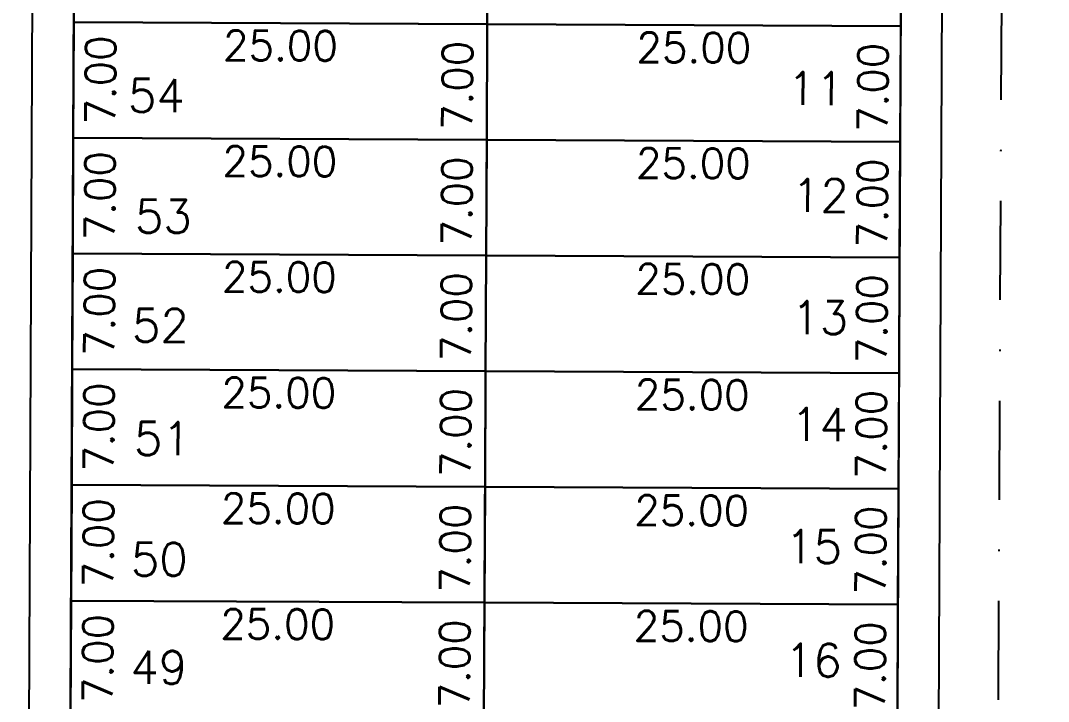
# Model space of a CAD drawing. Header units: millimetres. Extents: x -4430026 to 4783824, y 584 to 9593110.
# Drawn here: x 1752.7 to 1814.8, y 1624.5 to 1665.7 of the extents above; entities that cross this region are included whole.
import ezdxf
from ezdxf.enums import TextEntityAlignment as Align

# ---------------------------------------------------------------- set-up
doc = ezdxf.new("R2010")
doc.units = ezdxf.units.MM
doc.linetypes.add('DASHDOT', pattern=[1, 0.5, -0.25, 0, -0.25])
doc.linetypes.add('HIDDEN2', pattern=[0.1875, 0.125, -0.0625])
for name, color, linetype in [('boundary filipe', 6, 'Continuous'), ('BOUNDARY LOTES', 2, 'Continuous'), ('Calçada', 1, 'Continuous'), ('Cota', 8, 'Continuous'), ('COTAS', 8, 'Continuous'), ('Lotes', 2, 'Continuous'), ('Numero de lotes', 5, 'Continuous'), ('Projeção', 8, 'HIDDEN2'), ('QUADRA', 4, 'Continuous')]:
    doc.layers.add(name, color=color, linetype=linetype)
doc.styles.add('arcad1', font='romans.shx')
doc.styles.add('ROMANS', font='romans.shx')
doc.dimstyles.new('BOLA100', dxfattribs={"dimscale": 0, "dimtxt": 1.9, "dimasz": 0.18, "dimexe": 0.18, "dimexo": 0.063, "dimgap": 0, "dimtad": 1, "dimzin": 4, "dimdsep": 46, "dimtxsty": 'ROMANS', "dimcen": 0.09, "dimse1": 1, "dimse2": 1, "dimsd1": 1, "dimsd2": 1, "dimclrt": 256, "dimaunit": 1, "dimadec": 4, "dimazin": 0, "dimtfac": 1.2, "dimtix": 1, "dimtmove": 2, "dimatfit": 3, "dimfxl": 1, "dimtvp": 2, "dimtolj": 1, "dimtzin": 4, "dimarcsym": 0})
doc.dimstyles.get("Standard").update_dxf_attribs({"dimtxt": 0.18, "dimasz": 0.18, "dimexe": 0.18, "dimexo": 0.0625, "dimgap": 0.09, "dimtad": 0, "dimtih": 1, "dimtoh": 1, "dimdec": 4, "dimzin": 0, "dimdsep": 46, "dimtxsty": 'Standard', "dimcen": 0.09, "dimadec": 0, "dimazin": 0, "dimtfac": 1, "dimtdec": 4, "dimtofl": 0, "dimtmove": 0, "dimatfit": 3, "dimfxl": 1, "dimtolj": 1, "dimtzin": 0, "dimarcsym": 0})

# ---------------------------------------------------------------- blocks, each defined once
blk = doc.blocks.new('*D14065')
at = {"layer": 'DEFPOINTS', "color": 0, "linetype": 'ByBlock'}
for p in [(1812.26, 1724.038), (1811.216, 1503.577), (1814.816, 1503.56)]:
    blk.add_point(p, dxfattribs=at)
at = {"layer": 'COTAS', "linetype": 'ByBlock', "insert": (1809.616, 1613.818), "char_height": 1.9, "attachment_point": 5, "rotation": 89.72858, "style": 'ROMANS'}
blk.add_mtext('\\A1;220.46', dxfattribs=at)
blk = doc.blocks.new('*D11483')
at = {"layer": 'DEFPOINTS', "color": 0}
for p in [(1780.787, 1672.46), (1780.754, 1665.46), (1807.819, 1665.332)]:
    blk.add_point(p, dxfattribs=at)
at = {"layer": 'Cota', "color": 41, "insert": (1804.236, 1668.849), "char_height": 1.8, "attachment_point": 5, "rotation": 89.72858, "style": 'ROMANS'}
blk.add_mtext('\\A1;7.00', dxfattribs=at)
blk = doc.blocks.new('*D11485')
at = {"layer": 'DEFPOINTS', "color": 0}
for p in [(1755.659, 1672.579), (1755.626, 1665.579), (1782.691, 1665.451)]:
    blk.add_point(p, dxfattribs=at)
at = {"layer": 'Cota', "color": 41, "insert": (1779.108, 1668.968), "char_height": 1.8, "attachment_point": 5, "rotation": 89.72858, "style": 'ROMANS'}
blk.add_mtext('\\A1;7.00', dxfattribs=at)
blk = doc.blocks.new('*D11486')
at = {"layer": 'DEFPOINTS', "color": 0}
for p in [(1755.882, 1665.364), (1780.881, 1665.246), (1780.859, 1660.5)]:
    blk.add_point(p, dxfattribs=at)
at = {"layer": 'Cota', "color": 41, "insert": (1768.376, 1664.159), "char_height": 1.8, "attachment_point": 5, "rotation": 359.72858, "style": 'ROMANS'}
blk.add_mtext('\\A1;25.00', dxfattribs=at)
blk = doc.blocks.new('*D11487')
at = {"layer": 'DEFPOINTS', "color": 0}
for p in [(1780.881, 1665.246), (1805.881, 1665.128), (1805.859, 1660.382)]:
    blk.add_point(p, dxfattribs=at)
at = {"layer": 'Cota', "color": 41, "insert": (1793.376, 1664.041), "char_height": 1.8, "attachment_point": 5, "rotation": 359.72858, "style": 'ROMANS'}
blk.add_mtext('\\A1;25.00', dxfattribs=at)
blk = doc.blocks.new('*D11488')
at = {"layer": 'DEFPOINTS', "color": 0}
for p in [(1780.753, 1665.247), (1780.72, 1658.247), (1807.785, 1658.119)]:
    blk.add_point(p, dxfattribs=at)
at = {"layer": 'Cota', "color": 41, "insert": (1804.202, 1661.636), "char_height": 1.8, "attachment_point": 5, "rotation": 89.72858, "style": 'ROMANS'}
blk.add_mtext('\\A1;7.00', dxfattribs=at)
blk = doc.blocks.new('*D11489')
at = {"layer": 'DEFPOINTS', "color": 0}
for p in [(1758.002, 1665.577), (1757.969, 1658.577), (1761.077, 1658.563)]:
    blk.add_point(p, dxfattribs=at)
at = {"layer": 'Cota', "color": 41, "insert": (1757.493, 1662.08), "char_height": 1.8, "attachment_point": 5, "rotation": 89.72858, "style": 'ROMANS'}
blk.add_mtext('\\A1;7.00', dxfattribs=at)
blk = doc.blocks.new('*D11490')
at = {"layer": 'DEFPOINTS', "color": 0}
for p in [(1755.625, 1665.366), (1755.591, 1658.366), (1782.657, 1658.238)]:
    blk.add_point(p, dxfattribs=at)
at = {"layer": 'Cota', "color": 41, "insert": (1779.073, 1661.755), "char_height": 1.8, "attachment_point": 5, "rotation": 89.72858, "style": 'ROMANS'}
blk.add_mtext('\\A1;7.00', dxfattribs=at)
blk = doc.blocks.new('*D11491')
at = {"layer": 'DEFPOINTS', "color": 0}
for p in [(1755.848, 1658.365), (1780.848, 1658.246), (1780.826, 1653.5)]:
    blk.add_point(p, dxfattribs=at)
at = {"layer": 'Cota', "color": 41, "insert": (1768.343, 1657.159), "char_height": 1.8, "attachment_point": 5, "rotation": 359.72858, "style": 'ROMANS'}
blk.add_mtext('\\A1;25.00', dxfattribs=at)
blk = doc.blocks.new('*D11492')
at = {"layer": 'DEFPOINTS', "color": 0}
for p in [(1780.848, 1658.246), (1805.848, 1658.128), (1805.825, 1653.382)]:
    blk.add_point(p, dxfattribs=at)
at = {"layer": 'Cota', "color": 41, "insert": (1793.343, 1657.041), "char_height": 1.8, "attachment_point": 5, "rotation": 359.72858, "style": 'ROMANS'}
blk.add_mtext('\\A1;25.00', dxfattribs=at)
blk = doc.blocks.new('*D11493')
at = {"layer": 'DEFPOINTS', "color": 0}
for p in [(1780.72, 1658.247), (1780.686, 1651.247), (1807.752, 1651.119)]:
    blk.add_point(p, dxfattribs=at)
at = {"layer": 'Cota', "color": 41, "insert": (1804.169, 1654.636), "char_height": 1.8, "attachment_point": 5, "rotation": 89.72858, "style": 'ROMANS'}
blk.add_mtext('\\A1;7.00', dxfattribs=at)
blk = doc.blocks.new('*D11494')
at = {"layer": 'DEFPOINTS', "color": 0}
for p in [(1757.969, 1658.577), (1757.935, 1651.577), (1761.043, 1651.563)]:
    blk.add_point(p, dxfattribs=at)
at = {"layer": 'Cota', "color": 41, "insert": (1757.46, 1655.08), "char_height": 1.8, "attachment_point": 5, "rotation": 89.72858, "style": 'ROMANS'}
blk.add_mtext('\\A1;7.00', dxfattribs=at)
blk = doc.blocks.new('*D11495')
at = {"layer": 'DEFPOINTS', "color": 0}
for p in [(1755.591, 1658.366), (1755.558, 1651.366), (1782.624, 1651.238)]:
    blk.add_point(p, dxfattribs=at)
at = {"layer": 'Cota', "color": 41, "insert": (1779.04, 1654.755), "char_height": 1.8, "attachment_point": 5, "rotation": 89.72858, "style": 'ROMANS'}
blk.add_mtext('\\A1;7.00', dxfattribs=at)
blk = doc.blocks.new('*D11496')
at = {"layer": 'DEFPOINTS', "color": 0}
for p in [(1755.815, 1651.365), (1780.815, 1651.246), (1780.793, 1646.5)]:
    blk.add_point(p, dxfattribs=at)
at = {"layer": 'Cota', "color": 41, "insert": (1768.31, 1650.16), "char_height": 1.8, "attachment_point": 5, "rotation": 359.72858, "style": 'ROMANS'}
blk.add_mtext('\\A1;25.00', dxfattribs=at)
blk = doc.blocks.new('*D11497')
at = {"layer": 'DEFPOINTS', "color": 0}
for p in [(1780.815, 1651.246), (1805.815, 1651.128), (1805.792, 1646.382)]:
    blk.add_point(p, dxfattribs=at)
at = {"layer": 'Cota', "color": 41, "insert": (1793.309, 1650.041), "char_height": 1.8, "attachment_point": 5, "rotation": 359.72858, "style": 'ROMANS'}
blk.add_mtext('\\A1;25.00', dxfattribs=at)
blk = doc.blocks.new('*D11498')
at = {"layer": 'DEFPOINTS', "color": 0}
for p in [(1780.686, 1651.247), (1780.653, 1644.247), (1807.719, 1644.119)]:
    blk.add_point(p, dxfattribs=at)
at = {"layer": 'Cota', "color": 41, "insert": (1804.135, 1647.636), "char_height": 1.8, "attachment_point": 5, "rotation": 89.72858, "style": 'ROMANS'}
blk.add_mtext('\\A1;7.00', dxfattribs=at)
blk = doc.blocks.new('*D11499')
at = {"layer": 'DEFPOINTS', "color": 0}
for p in [(1757.935, 1651.577), (1757.902, 1644.578), (1761.01, 1644.563)]:
    blk.add_point(p, dxfattribs=at)
at = {"layer": 'Cota', "color": 41, "insert": (1757.427, 1648.08), "char_height": 1.8, "attachment_point": 5, "rotation": 89.72858, "style": 'ROMANS'}
blk.add_mtext('\\A1;7.00', dxfattribs=at)
blk = doc.blocks.new('*D11500')
at = {"layer": 'DEFPOINTS', "color": 0}
for p in [(1755.558, 1651.366), (1755.525, 1644.366), (1782.591, 1644.238)]:
    blk.add_point(p, dxfattribs=at)
at = {"layer": 'Cota', "color": 41, "insert": (1779.007, 1647.755), "char_height": 1.8, "attachment_point": 5, "rotation": 89.72858, "style": 'ROMANS'}
blk.add_mtext('\\A1;7.00', dxfattribs=at)
blk = doc.blocks.new('*D11501')
at = {"layer": 'DEFPOINTS', "color": 0}
for p in [(1755.782, 1644.365), (1780.782, 1644.246), (1780.759, 1639.5)]:
    blk.add_point(p, dxfattribs=at)
at = {"layer": 'Cota', "color": 41, "insert": (1768.277, 1643.16), "char_height": 1.8, "attachment_point": 5, "rotation": 359.72858, "style": 'ROMANS'}
blk.add_mtext('\\A1;25.00', dxfattribs=at)
blk = doc.blocks.new('*D11502')
at = {"layer": 'DEFPOINTS', "color": 0}
for p in [(1780.782, 1644.246), (1805.782, 1644.128), (1805.759, 1639.382)]:
    blk.add_point(p, dxfattribs=at)
at = {"layer": 'Cota', "color": 41, "insert": (1793.276, 1643.041), "char_height": 1.8, "attachment_point": 5, "rotation": 359.72858, "style": 'ROMANS'}
blk.add_mtext('\\A1;25.00', dxfattribs=at)
blk = doc.blocks.new('*D11503')
at = {"layer": 'DEFPOINTS', "color": 0}
for p in [(1780.653, 1644.247), (1780.62, 1637.247), (1807.686, 1637.119)]:
    blk.add_point(p, dxfattribs=at)
at = {"layer": 'Cota', "color": 41, "insert": (1804.102, 1640.636), "char_height": 1.8, "attachment_point": 5, "rotation": 89.72858, "style": 'ROMANS'}
blk.add_mtext('\\A1;7.00', dxfattribs=at)
blk = doc.blocks.new('*D11504')
at = {"layer": 'DEFPOINTS', "color": 0}
for p in [(1757.902, 1644.578), (1757.869, 1637.578), (1760.977, 1637.563)]:
    blk.add_point(p, dxfattribs=at)
at = {"layer": 'Cota', "color": 41, "insert": (1757.394, 1641.08), "char_height": 1.8, "attachment_point": 5, "rotation": 89.72858, "style": 'ROMANS'}
blk.add_mtext('\\A1;7.00', dxfattribs=at)
blk = doc.blocks.new('*D11505')
at = {"layer": 'DEFPOINTS', "color": 0}
for p in [(1755.525, 1644.366), (1755.492, 1637.366), (1782.557, 1637.238)]:
    blk.add_point(p, dxfattribs=at)
at = {"layer": 'Cota', "color": 41, "insert": (1778.974, 1640.755), "char_height": 1.8, "attachment_point": 5, "rotation": 89.72858, "style": 'ROMANS'}
blk.add_mtext('\\A1;7.00', dxfattribs=at)
blk = doc.blocks.new('*D11506')
at = {"layer": 'DEFPOINTS', "color": 0}
for p in [(1755.749, 1637.365), (1780.749, 1637.246), (1780.726, 1632.501)]:
    blk.add_point(p, dxfattribs=at)
at = {"layer": 'Cota', "color": 41, "insert": (1768.243, 1636.16), "char_height": 1.8, "attachment_point": 5, "rotation": 359.72858, "style": 'ROMANS'}
blk.add_mtext('\\A1;25.00', dxfattribs=at)
blk = doc.blocks.new('*D11507')
at = {"layer": 'DEFPOINTS', "color": 0}
for p in [(1780.749, 1637.246), (1805.748, 1637.128), (1805.726, 1632.382)]:
    blk.add_point(p, dxfattribs=at)
at = {"layer": 'Cota', "color": 41, "insert": (1793.243, 1636.041), "char_height": 1.8, "attachment_point": 5, "rotation": 359.72858, "style": 'ROMANS'}
blk.add_mtext('\\A1;25.00', dxfattribs=at)
blk = doc.blocks.new('*D11508')
at = {"layer": 'DEFPOINTS', "color": 0}
for p in [(1780.62, 1637.247), (1780.587, 1630.247), (1807.652, 1630.119)]:
    blk.add_point(p, dxfattribs=at)
at = {"layer": 'Cota', "color": 41, "insert": (1804.069, 1633.636), "char_height": 1.8, "attachment_point": 5, "rotation": 89.72858, "style": 'ROMANS'}
blk.add_mtext('\\A1;7.00', dxfattribs=at)
blk = doc.blocks.new('*D11509')
at = {"layer": 'DEFPOINTS', "color": 0}
for p in [(1757.869, 1637.578), (1757.836, 1630.578), (1760.944, 1630.563)]:
    blk.add_point(p, dxfattribs=at)
at = {"layer": 'Cota', "color": 41, "insert": (1757.361, 1634.08), "char_height": 1.8, "attachment_point": 5, "rotation": 89.72858, "style": 'ROMANS'}
blk.add_mtext('\\A1;7.00', dxfattribs=at)
blk = doc.blocks.new('*D11510')
at = {"layer": 'DEFPOINTS', "color": 0}
for p in [(1755.492, 1637.366), (1755.459, 1630.366), (1782.524, 1630.238)]:
    blk.add_point(p, dxfattribs=at)
at = {"layer": 'Cota', "color": 41, "insert": (1778.941, 1633.755), "char_height": 1.8, "attachment_point": 5, "rotation": 89.72858, "style": 'ROMANS'}
blk.add_mtext('\\A1;7.00', dxfattribs=at)
blk = doc.blocks.new('*D11511')
at = {"layer": 'DEFPOINTS', "color": 0}
for p in [(1755.716, 1630.365), (1780.716, 1630.246), (1780.693, 1625.501)]:
    blk.add_point(p, dxfattribs=at)
at = {"layer": 'Cota', "color": 41, "insert": (1768.21, 1629.16), "char_height": 1.8, "attachment_point": 5, "rotation": 359.72858, "style": 'ROMANS'}
blk.add_mtext('\\A1;25.00', dxfattribs=at)
blk = doc.blocks.new('*D11512')
at = {"layer": 'DEFPOINTS', "color": 0}
for p in [(1780.716, 1630.246), (1805.715, 1630.128), (1805.693, 1625.382)]:
    blk.add_point(p, dxfattribs=at)
at = {"layer": 'Cota', "color": 41, "insert": (1793.21, 1629.041), "char_height": 1.8, "attachment_point": 5, "rotation": 359.72858, "style": 'ROMANS'}
blk.add_mtext('\\A1;25.00', dxfattribs=at)
blk = doc.blocks.new('*D11513')
at = {"layer": 'DEFPOINTS', "color": 0}
for p in [(1780.587, 1630.247), (1780.554, 1623.247), (1807.619, 1623.119)]:
    blk.add_point(p, dxfattribs=at)
at = {"layer": 'Cota', "color": 41, "insert": (1804.036, 1626.636), "char_height": 1.8, "attachment_point": 5, "rotation": 89.72858, "style": 'ROMANS'}
blk.add_mtext('\\A1;7.00', dxfattribs=at)
blk = doc.blocks.new('*D11514')
at = {"layer": 'DEFPOINTS', "color": 0}
for p in [(1757.836, 1630.578), (1757.803, 1623.578), (1760.911, 1623.563)]:
    blk.add_point(p, dxfattribs=at)
at = {"layer": 'Cota', "color": 41, "insert": (1757.327, 1627.08), "char_height": 1.8, "attachment_point": 5, "rotation": 89.72858, "style": 'ROMANS'}
blk.add_mtext('\\A1;7.00', dxfattribs=at)
blk = doc.blocks.new('*D11515')
at = {"layer": 'DEFPOINTS', "color": 0}
for p in [(1755.459, 1630.366), (1755.426, 1623.366), (1782.491, 1623.238)]:
    blk.add_point(p, dxfattribs=at)
at = {"layer": 'Cota', "color": 41, "insert": (1778.908, 1626.755), "char_height": 1.8, "attachment_point": 5, "rotation": 89.72858, "style": 'ROMANS'}
blk.add_mtext('\\A1;7.00', dxfattribs=at)
blk = doc.blocks.new('*D8598')
at = {"layer": 'DEFPOINTS', "color": 0, "linetype": 'ByBlock'}
for p in [(1812.26, 1724.038), (1811.216, 1503.577), (1814.816, 1503.56)]:
    blk.add_point(p, dxfattribs=at)
at = {"layer": 'COTAS', "linetype": 'ByBlock', "insert": (1809.616, 1613.818), "char_height": 1.9, "attachment_point": 5, "rotation": 89.72858, "style": 'ROMANS'}
blk.add_mtext('\\A1;220.46', dxfattribs=at)

msp = doc.modelspace()

# ---------------------------------------------------------------- linework, layer by layer
at = {"layer": 'boundary filipe', "elevation": 2.439}
msp.add_lwpolyline([(1755.143, 1509.35), (1756.111, 1713.854), (1806.111, 1713.617), (1805.145, 1509.642), (1755.143, 1509.35)], dxfattribs=at)
at = {"layer": 'BOUNDARY LOTES', "elevation": 2.439}
for points in [[(1780.916, 1672.459), (1755.916, 1672.578), (1755.883, 1665.578), (1780.882, 1665.46)], [(1805.915, 1672.341), (1780.916, 1672.459), (1780.882, 1665.46), (1805.882, 1665.341)], [(1780.882, 1665.46), (1755.883, 1665.578), (1755.85, 1658.578), (1780.849, 1658.46)], [(1805.882, 1665.341), (1780.882, 1665.46), (1780.849, 1658.46), (1805.849, 1658.341)], [(1780.849, 1658.46), (1755.85, 1658.578), (1755.816, 1651.578), (1780.816, 1651.46)], [(1805.849, 1658.341), (1780.849, 1658.46), (1780.816, 1651.46), (1805.816, 1651.341)], [(1780.816, 1651.46), (1755.816, 1651.578), (1755.783, 1644.578), (1780.783, 1644.46)], [(1805.816, 1651.341), (1780.816, 1651.46), (1780.783, 1644.46), (1805.783, 1644.341)], [(1780.783, 1644.46), (1755.783, 1644.578), (1755.75, 1637.578), (1780.75, 1637.46)], [(1805.783, 1644.341), (1780.783, 1644.46), (1780.75, 1637.46), (1805.749, 1637.341)], [(1780.75, 1637.46), (1755.75, 1637.578), (1755.717, 1630.578), (1780.717, 1630.46)], [(1805.749, 1637.341), (1780.75, 1637.46), (1780.717, 1630.46), (1805.716, 1630.341)], [(1780.717, 1630.46), (1755.717, 1630.578), (1755.684, 1623.578), (1780.683, 1623.46)], [(1805.716, 1630.341), (1780.717, 1630.46), (1780.683, 1623.46), (1805.683, 1623.342)]]:
    msp.add_lwpolyline(points, close=True, dxfattribs=at)
at = {"layer": 'Calçada'}
for p, q in [((1752.659, 1512.899, 2.439), (1753.595, 1710.366, 2.439)), ((1807.661, 1513.093, 2.439), (1808.594, 1710.105, 2.439))]:
    msp.add_line(p, q, dxfattribs=at)
at = {"layer": 'Lotes'}
for p, q in [((1780.144, 1509.496, 2.439), (1781.111, 1713.736, 2.439)), ((1805.882, 1665.341, 2.439), (1755.883, 1665.578, 2.439)), ((1805.849, 1658.341, 2.439), (1755.85, 1658.578, 2.439)), ((1805.816, 1651.341, 2.439), (1755.816, 1651.578, 2.439)), ((1805.783, 1644.341, 2.439), (1755.783, 1644.578, 2.439)), ((1805.749, 1637.341, 2.439), (1755.75, 1637.578, 2.439)), ((1805.716, 1630.341, 2.439), (1755.717, 1630.578, 2.439))]:
    msp.add_line(p, q, dxfattribs=at)
at = {"layer": 'Projeção', "linetype": 'DASHDOT', "ltscale": 12}
msp.add_line((1811.216, 1503.577, 2.439), (1813.304, 1944.271, 2.439), dxfattribs=at)
at = {"layer": 'QUADRA', "elevation": 2.439}
msp.add_lwpolyline([(1755.143, 1509.35), (1756.111, 1713.854), (1806.111, 1713.617), (1805.145, 1509.642), (1755.143, 1509.35)], dxfattribs=at)

# ---------------------------------------------------------------- texts
at = {"layer": 'Numero de lotes', "style": 'arcad1'}
for s, p in [('54', (1760.874, 1661.14, 2.439)), ('11', (1800.749, 1661.564, 2.439)), ('12', (1801.027, 1655.095, 2.439)), ('53', (1761.297, 1653.834, 2.439)), ('13', (1800.992, 1647.704, 2.439)), ('52', (1761.116, 1647.233, 2.439)), ('14', (1800.961, 1641.236, 2.439)), ('51', (1761.236, 1640.386, 2.439)), ('15', (1800.618, 1633.847, 2.439)), ('50', (1761.049, 1633.084, 2.439)), ('16', (1800.595, 1626.966, 2.439)), ('49', (1761.018, 1626.541, 2.439))]:
    msp.add_text(s, height=2, rotation=359.72858, dxfattribs=at).set_placement(p, align=Align.MIDDLE_CENTER)

# ---------------------------------------------------------------- dimensions: what is measured, and where the dimension line sits
at = {"layer": 'Cota'}
for p1, p2, distance, picture, middle in [((1755.659, 1672.579, 2.439), (1755.626, 1665.579, 2.439), 27.066, '*D11485', (1779.108, 1668.968, 2.439)), ((1780.787, 1672.46, 2.439), (1780.754, 1665.46, 2.439), 27.066, '*D11483', (1804.236, 1668.849, 2.439)), ((1755.625, 1665.366, 2.439), (1755.591, 1658.366, 2.439), 27.066, '*D11490', (1779.073, 1661.755, 2.439)), ((1755.882, 1665.364, 2.439), (1780.881, 1665.246, 2.439), -4.746, '*D11486', (1768.376, 1664.159, 2.439)), ((1758.002, 1665.577, 2.439), (1757.969, 1658.577, 2.439), 3.108, '*D11489', (1757.493, 1662.08, 2.439)), ((1780.753, 1665.247, 2.439), (1780.72, 1658.247, 2.439), 27.066, '*D11488', (1804.202, 1661.636, 2.439)), ((1755.591, 1658.366, 2.439), (1755.558, 1651.366, 2.439), 27.066, '*D11495', (1779.04, 1654.755, 2.439)), ((1755.848, 1658.365, 2.439), (1780.848, 1658.246, 2.439), -4.746, '*D11491', (1768.343, 1657.159, 2.439)), ((1757.969, 1658.577, 2.439), (1757.935, 1651.577, 2.439), 3.108, '*D11494', (1757.46, 1655.08, 2.439)), ((1780.72, 1658.247, 2.439), (1780.686, 1651.247, 2.439), 27.066, '*D11493', (1804.169, 1654.636, 2.439)), ((1757.935, 1651.577, 2.439), (1757.902, 1644.578, 2.439), 3.108, '*D11499', (1757.427, 1648.08, 2.439)), ((1755.558, 1651.366, 2.439), (1755.525, 1644.366, 2.439), 27.066, '*D11500', (1779.007, 1647.755, 2.439)), ((1755.815, 1651.365, 2.439), (1780.815, 1651.246, 2.439), -4.746, '*D11496', (1768.31, 1650.16, 2.439)), ((1780.686, 1651.247, 2.439), (1780.653, 1644.247, 2.439), 27.066, '*D11498', (1804.135, 1647.636, 2.439)), ((1755.525, 1644.366, 2.439), (1755.492, 1637.366, 2.439), 27.066, '*D11505', (1778.974, 1640.755, 2.439)), ((1755.782, 1644.365, 2.439), (1780.782, 1644.246, 2.439), -4.746, '*D11501', (1768.277, 1643.16, 2.439)), ((1757.902, 1644.578, 2.439), (1757.869, 1637.578, 2.439), 3.108, '*D11504', (1757.394, 1641.08, 2.439)), ((1780.653, 1644.247, 2.439), (1780.62, 1637.247, 2.439), 27.066, '*D11503', (1804.102, 1640.636, 2.439)), ((1755.492, 1637.366, 2.439), (1755.459, 1630.366, 2.439), 27.066, '*D11510', (1778.941, 1633.755, 2.439)), ((1755.749, 1637.365, 2.439), (1780.749, 1637.246, 2.439), -4.746, '*D11506', (1768.243, 1636.16, 2.439)), ((1757.869, 1637.578, 2.439), (1757.836, 1630.578, 2.439), 3.108, '*D11509', (1757.361, 1634.08, 2.439)), ((1780.62, 1637.247, 2.439), (1780.587, 1630.247, 2.439), 27.066, '*D11508', (1804.069, 1633.636, 2.439)), ((1755.459, 1630.366, 2.439), (1755.426, 1623.366, 2.439), 27.066, '*D11515', (1778.908, 1626.755, 2.439)), ((1755.716, 1630.365, 2.439), (1780.716, 1630.246, 2.439), -4.746, '*D11511', (1768.21, 1629.16, 2.439)), ((1757.836, 1630.578, 2.439), (1757.803, 1623.578, 2.439), 3.108, '*D11514', (1757.327, 1627.08, 2.439)), ((1780.587, 1630.247, 2.439), (1780.554, 1623.247, 2.439), 27.066, '*D11513', (1804.036, 1626.636, 2.439))]:
    dim = msp.add_aligned_dim(p1=p1, p2=p2, distance=distance, dimstyle='Standard', override={"dimtxt": 1.8, "dimexo": 0.063, "dimgap": 0, "dimtih": 0, "dimtoh": 0, "dimdec": 2, "dimzin": 4, "dimtxsty": 'ROMANS', "dimse1": 1, "dimse2": 1, "dimsd1": 1, "dimsd2": 1, "dimclrt": 41, "dimtfac": 1.2, "dimtdec": 2, "dimtix": 1, "dimtofl": 1, "dimtmove": 2, "dimfxl": 0.18, "dimfxlon": 1, "dimtvp": 2, "dimtzin": 4}, dxfattribs=at)
    dim.commit()
    dim.dimension.update_dxf_attribs({"geometry": picture, "text_midpoint": middle})
for base, p1, p2, picture, middle in [((1805.859, 1660.382, 2.439), (1780.881, 1665.246, 2.439), (1805.881, 1665.128, 2.439), '*D11487', (1793.376, 1664.041, 2.439)), ((1805.825, 1653.382, 2.439), (1780.848, 1658.246, 2.439), (1805.848, 1658.128, 2.439), '*D11492', (1793.343, 1657.041, 2.439)), ((1805.792, 1646.382, 2.439), (1780.815, 1651.246, 2.439), (1805.815, 1651.128, 2.439), '*D11497', (1793.309, 1650.041, 2.439)), ((1805.759, 1639.382, 2.439), (1780.782, 1644.246, 2.439), (1805.782, 1644.128, 2.439), '*D11502', (1793.276, 1643.041, 2.439)), ((1805.726, 1632.382, 2.439), (1780.749, 1637.246, 2.439), (1805.748, 1637.128, 2.439), '*D11507', (1793.243, 1636.041, 2.439)), ((1805.693, 1625.382, 2.439), (1780.716, 1630.246, 2.439), (1805.715, 1630.128, 2.439), '*D11512', (1793.21, 1629.041, 2.439))]:
    dim = msp.add_linear_dim(base=base, p1=p1, p2=p2, angle=179.72858, dimstyle='Standard', override={"dimtxt": 1.8, "dimexo": 0.063, "dimgap": 0, "dimtih": 0, "dimtoh": 0, "dimdec": 2, "dimzin": 4, "dimtxsty": 'ROMANS', "dimse1": 1, "dimse2": 1, "dimsd1": 1, "dimsd2": 1, "dimclrt": 41, "dimtfac": 1.2, "dimtdec": 2, "dimtix": 1, "dimtofl": 1, "dimtmove": 2, "dimfxl": 0.18, "dimfxlon": 1, "dimtvp": 2, "dimtzin": 4}, dxfattribs=at)
    dim.commit()
    dim.dimension.update_dxf_attribs({"geometry": picture, "text_midpoint": middle})
at = {"layer": 'COTAS', "linetype": 'ByBlock'}
for picture in ['*D14065', '*D8598']:
    dim = msp.add_linear_dim(base=(1814.816, 1503.56, 2.439), p1=(1812.26, 1724.038, 2.439), p2=(1811.216, 1503.577, 2.439), angle=269.72858, dimstyle='BOLA100', override={"dimscale": 1, "dimfxl": 0.18}, dxfattribs=at)
    dim.commit()
    dim.dimension.update_dxf_attribs({"geometry": picture, "text_midpoint": (1809.616, 1613.818, 2.439), "dimtype": 161})

doc.saveas('drawing.dxf')
